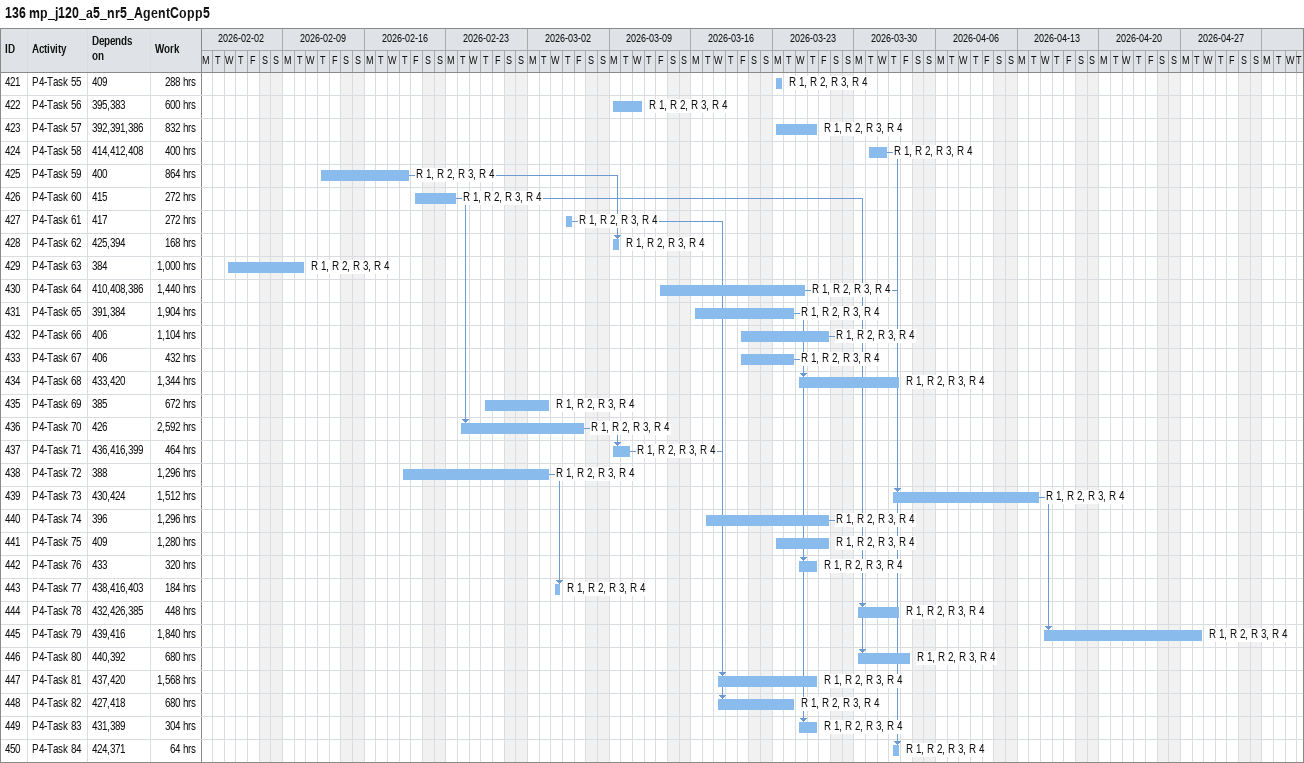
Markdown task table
136 mp_j120_a5_nr5_AgentCopp5

| ID | Task | Start | Finish | Predecessors | Resources | Work (h) |
|---|---|---|---|---|---|---|
| 421 | P4-Task 55 | 2026-03-23 | 2026-03-23 | 409 | R 1, R 2, R 3, R 4 | 288 |
| 422 | P4-Task 56 | 2026-03-09 | 2026-03-11 | 395, 383 | R 1, R 2, R 3, R 4 | 600 |
| 423 | P4-Task 57 | 2026-03-23 | 2026-03-26 | 392, 391, 386 | R 1, R 2, R 3, R 4 | 832 |
| 424 | P4-Task 58 | 2026-03-31 | 2026-04-01 | 414, 412, 408 | R 1, R 2, R 3, R 4 | 400 |
| 425 | P4-Task 59 | 2026-02-12 | 2026-02-19 | 400 | R 1, R 2, R 3, R 4 | 864 |
| 426 | P4-Task 60 | 2026-02-20 | 2026-02-23 | 415 | R 1, R 2, R 3, R 4 | 272 |
| 427 | P4-Task 61 | 2026-03-05 | 2026-03-05 | 417 | R 1, R 2, R 3, R 4 | 272 |
| 428 | P4-Task 62 | 2026-03-09 | 2026-03-09 | 425, 394 | R 1, R 2, R 3, R 4 | 168 |
| 429 | P4-Task 63 | 2026-02-04 | 2026-02-10 | 384 | R 1, R 2, R 3, R 4 | 1000 |
| 430 | P4-Task 64 | 2026-03-13 | 2026-03-25 | 410, 408, 386 | R 1, R 2, R 3, R 4 | 1440 |
| 431 | P4-Task 65 | 2026-03-16 | 2026-03-24 | 391, 384 | R 1, R 2, R 3, R 4 | 1904 |
| 432 | P4-Task 66 | 2026-03-20 | 2026-03-27 | 406 | R 1, R 2, R 3, R 4 | 1104 |
| 433 | P4-Task 67 | 2026-03-20 | 2026-03-24 | 406 | R 1, R 2, R 3, R 4 | 432 |
| 434 | P4-Task 68 | 2026-03-25 | 2026-04-02 | 433, 420 | R 1, R 2, R 3, R 4 | 1344 |
| 435 | P4-Task 69 | 2026-02-26 | 2026-03-03 | 385 | R 1, R 2, R 3, R 4 | 672 |
| 436 | P4-Task 70 | 2026-02-24 | 2026-03-06 | 426 | R 1, R 2, R 3, R 4 | 2592 |
| 437 | P4-Task 71 | 2026-03-09 | 2026-03-10 | 436, 416, 399 | R 1, R 2, R 3, R 4 | 464 |
| 438 | P4-Task 72 | 2026-02-19 | 2026-03-03 | 388 | R 1, R 2, R 3, R 4 | 1296 |
| 439 | P4-Task 73 | 2026-04-02 | 2026-04-14 | 430, 424 | R 1, R 2, R 3, R 4 | 1512 |
| 440 | P4-Task 74 | 2026-03-17 | 2026-03-27 | 396 | R 1, R 2, R 3, R 4 | 1296 |
| 441 | P4-Task 75 | 2026-03-23 | 2026-03-27 | 409 | R 1, R 2, R 3, R 4 | 1280 |
| 442 | P4-Task 76 | 2026-03-25 | 2026-03-26 | 433 | R 1, R 2, R 3, R 4 | 320 |
| 443 | P4-Task 77 | 2026-03-04 | 2026-03-04 | 438, 416, 403 | R 1, R 2, R 3, R 4 | 184 |
| 444 | P4-Task 78 | 2026-03-30 | 2026-04-02 | 432, 426, 385 | R 1, R 2, R 3, R 4 | 448 |
| 445 | P4-Task 79 | 2026-04-15 | 2026-04-28 | 439, 416 | R 1, R 2, R 3, R 4 | 1840 |
| 446 | P4-Task 80 | 2026-03-30 | 2026-04-03 | 440, 392 | R 1, R 2, R 3, R 4 | 680 |
| 447 | P4-Task 81 | 2026-03-18 | 2026-03-26 | 437, 420 | R 1, R 2, R 3, R 4 | 1568 |
| 448 | P4-Task 82 | 2026-03-18 | 2026-03-24 | 427, 418 | R 1, R 2, R 3, R 4 | 680 |
| 449 | P4-Task 83 | 2026-03-25 | 2026-03-26 | 431, 389 | R 1, R 2, R 3, R 4 | 304 |
| 450 | P4-Task 84 | 2026-04-02 | 2026-04-02 | 424, 371 | R 1, R 2, R 3, R 4 | 64 |
